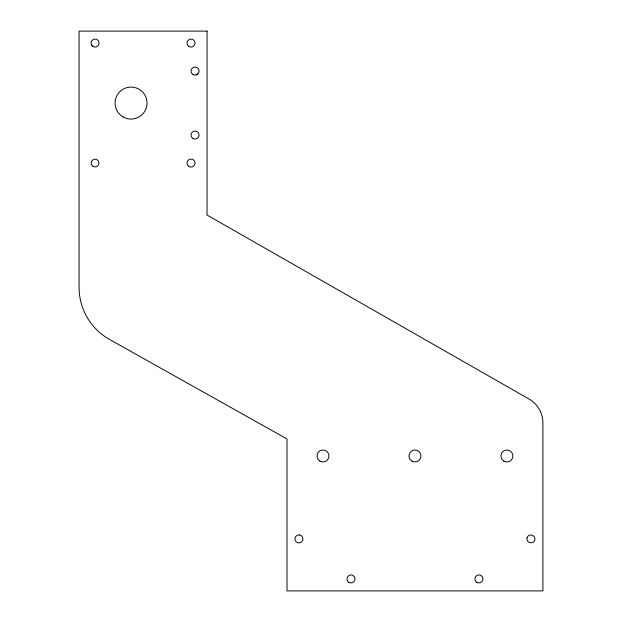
<?xml version="1.0" encoding="UTF-8"?>
<svg xmlns="http://www.w3.org/2000/svg" width="622" height="622" viewBox="0 0 622 622"><rect width="100%" height="100%" fill="white"/><g stroke="black" fill="none" stroke-linecap="round" stroke-linejoin="round"><path stroke-width="0.93" d="M197.866 73.917L196.078 74.951M93.075 46.557A3.996 3.996 0 0 1 93.075 39.629A3.996 3.996 0 0 1 99.077 43.097A3.996 3.996 0 0 1 93.075 46.557L91.613 45.095M527.059 537.882C525.543 542.796 533.645 544.965 534.78 539.95C536.304 535.044 528.202 532.875 527.059 537.882M299.462 534.943L298.474 534.951A3.996 3.996 0 0 0 295.372 540.72A3.996 3.996 0 0 0 301.849 541.661A3.996 3.996 0 0 0 300.527 535.247L299.462 534.943M207.04 31.1L79.08 31.1L79.08 287.411A59.665 59.665 0 0 0 109.565 339.457L287.006 438.953L287.006 590.9L542.92 590.9L542.92 422.96A27.562 27.562 0 0 0 537.89 407.091L536.413 405.179A27.562 27.562 0 0 0 529.027 399.029L207.04 215.033L207.04 31.1M123.07 116.928A15.993 15.993 0 0 0 147.056 103.073A15.993 15.993 0 0 0 123.07 89.226A15.993 15.993 0 0 0 123.07 116.928M193.045 138.527A3.996 3.996 0 0 0 199.04 135.06A3.996 3.996 0 0 0 193.045 131.6A3.996 3.996 0 0 0 193.045 138.527M189.041 46.557A3.996 3.996 0 0 0 195.044 43.097A3.996 3.996 0 0 0 189.041 39.629A3.996 3.996 0 0 0 189.041 46.557M348.989 582.371A3.996 3.996 0 0 0 354.983 578.903A3.996 3.996 0 0 0 348.989 575.443A3.996 3.996 0 0 0 348.989 582.371M193.045 74.547A3.996 3.996 0 0 0 199.04 71.087A3.996 3.996 0 0 0 193.045 67.619A3.996 3.996 0 0 0 193.045 74.547M189.041 166.517A3.996 3.996 0 0 0 195.044 163.05A3.996 3.996 0 0 0 189.041 159.59A3.996 3.996 0 0 0 189.041 166.517M93.144 166.401A3.864 3.864 0 0 0 98.937 163.05A3.864 3.864 0 0 0 93.144 159.706A3.864 3.864 0 0 0 93.144 166.401M476.942 582.371A3.996 3.996 0 0 0 482.936 578.903A3.996 3.996 0 0 0 476.942 575.443A3.996 3.996 0 0 0 476.942 582.371M319.996 461.182A5.995 5.995 0 0 0 328.991 455.988A5.995 5.995 0 0 0 319.996 450.794A5.995 5.995 0 0 0 319.996 461.182M503.929 461.182A5.995 5.995 0 0 0 512.925 455.988A5.995 5.995 0 0 0 503.929 450.794A5.995 5.995 0 0 0 503.929 461.182M411.966 461.182A5.995 5.995 0 0 0 420.962 455.988A5.995 5.995 0 0 0 411.966 450.794A5.995 5.995 0 0 0 411.966 461.182"/></g></svg>
